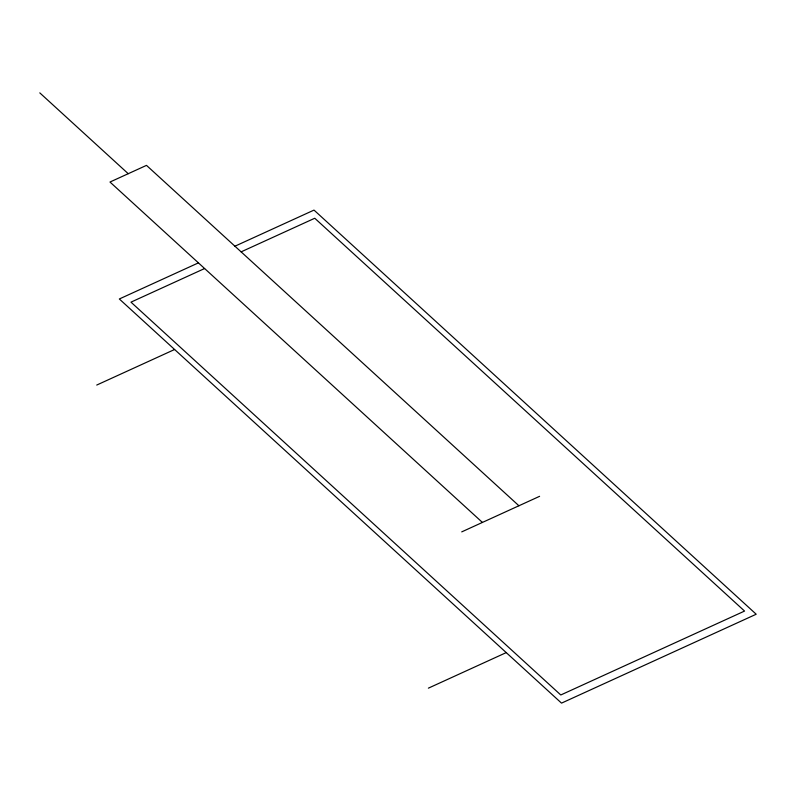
<?xml version="1.0" encoding="UTF-8"?>
<svg xmlns="http://www.w3.org/2000/svg" width="796" height="796" viewBox="0 0 796 796"><rect width="100%" height="100%" fill="white"/><g stroke="black" fill="none" stroke-linecap="round" stroke-linejoin="round"><path stroke-width="1.19" d="M198.423 262.869L119.33 298.978L561.518 703.127L756.2 614.233L314.012 210.094L234.929 246.203M204.612 268.531L130.972 302.152L560.782 694.978L744.558 611.069L314.758 218.243L241.118 251.864M96.734 385.055L174.603 349.494M461.73 531.877L539.608 496.316M428.377 688.162L506.246 652.601M518.922 505.768L146.484 165.369L109.987 182.035L482.416 522.435M39.8 92.873L128.236 173.707"/></g></svg>
